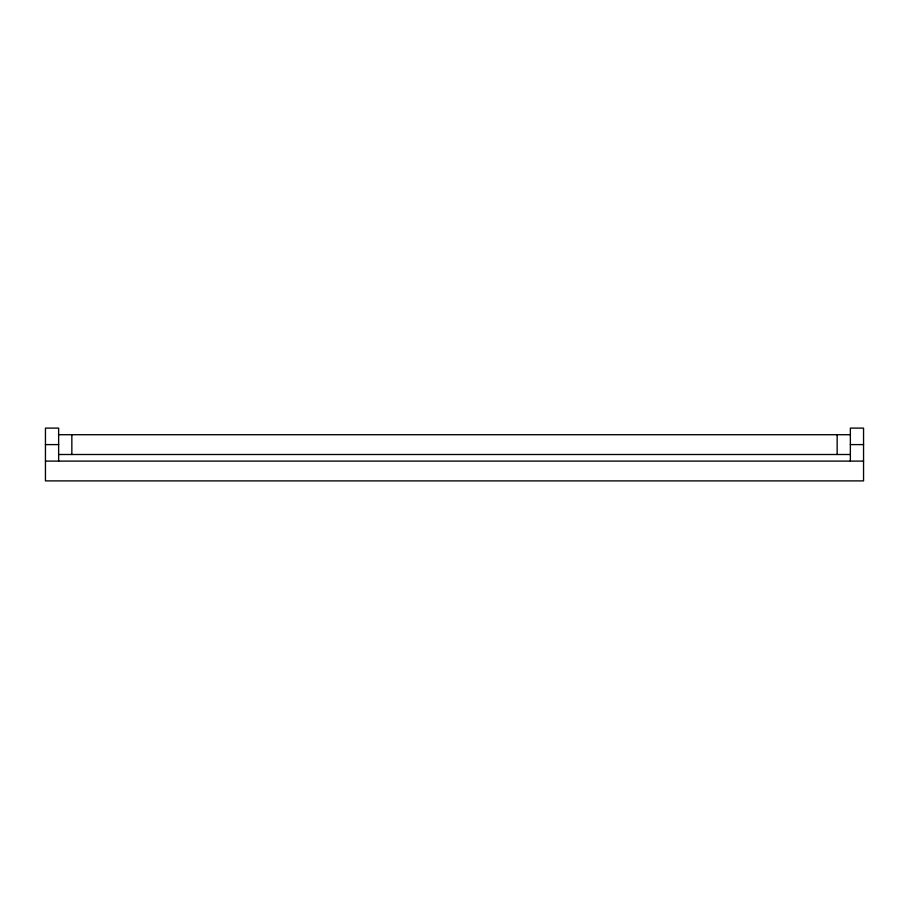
<?xml version="1.0" encoding="UTF-8"?>
<svg xmlns="http://www.w3.org/2000/svg" width="909" height="909" viewBox="0 0 909 909"><rect width="100%" height="100%" fill="white"/><g stroke="black" fill="none" stroke-linecap="round" stroke-linejoin="round"><path stroke-width="1.36" d="M58.642 434.707L850.358 434.707M45.45 444.603L58.642 444.603M850.358 444.603L863.55 444.603M58.642 454.5L850.358 454.5M45.45 461.102L863.55 461.102M850.358 461.102L850.358 428.105L863.55 428.105L863.55 480.895L45.45 480.895L45.45 428.105L58.642 428.105L58.642 461.102M837.155 434.707L837.155 454.5M71.845 434.707L71.845 454.5"/></g></svg>
